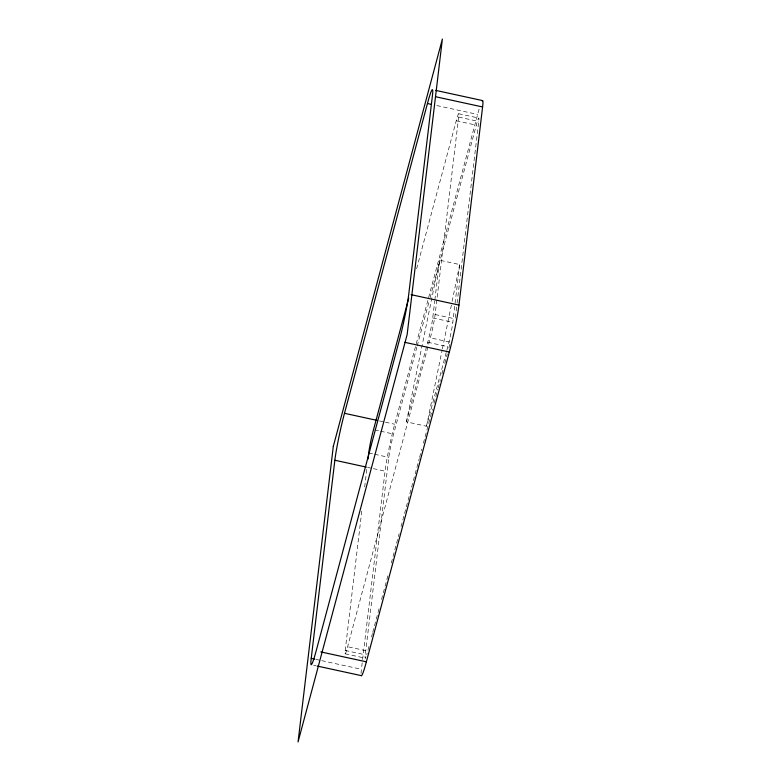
<?xml version="1.0" encoding="UTF-8"?>
<svg xmlns="http://www.w3.org/2000/svg" width="781" height="781" viewBox="0 0 781 781"><rect width="100%" height="100%" fill="white"/><g stroke="black" fill="none" stroke-linecap="round" stroke-linejoin="round"><path stroke-width="0.59" stroke-dasharray="3.9 2.93" d="M361.798 511.125L345.036 651.852A16.46 1.113 -77.7 0 0 347.067 648.777L430.936 335.576A16.46 1.113 -77.7 0 0 434.9 316.246L458.818 115.656A16.46 1.113 -77.7 0 0 456.787 118.741L415.97 271.124M416.869 347.135L393.009 436.306A16.46 1.113 -77.7 0 0 389.036 455.645L365.118 656.225A16.46 1.113 -77.7 0 0 366.006 656.772M457.09 303.155L478.909 120.03A16.46 1.113 -77.7 0 0 476.869 123.105L429.765 298.977M364.678 486.895L366.992 467.516M361.076 673.476A34.393 2.323 -77.7 0 1 361.437 669.297L362.443 660.833M362.589 659.633L385.062 471.168A34.393 2.323 -77.7 0 1 394.698 424.239L477.65 114.436A34.393 2.323 -77.7 0 1 479.456 108.061M446.244 352.495L426.504 426.231L406.413 421.867L427.724 342.273A17.836 1.201 -77.7 0 0 432.723 317.926L434.734 301.095M434.88 299.884L439.615 260.2L459.697 264.564L452.814 322.299A17.836 1.201 -77.7 0 1 447.816 346.637L446.556 351.323M455.352 317.691L456.944 304.365M406.413 421.867L439.615 260.2M426.504 426.231L442.124 350.152M442.368 348.97L451.887 302.608M452.131 301.417L459.697 264.564M417.181 345.954L429.452 300.158M368.974 646.395L367.714 651.09L347.633 646.717M371.492 636.993L372.43 633.469M372.752 632.298L379.664 606.456M381.548 599.418L388.469 573.576M391.301 563.003L399.159 533.648M401.053 526.599L409.537 494.89M409.859 493.719L419.29 458.486M419.602 457.305L421.808 449.085M423.38 443.217L432.498 409.156M434.07 403.289L437.848 389.192M438.161 388.02L440.357 379.8M441.929 373.923L443.188 369.228M444.76 363.36L447.279 353.959M448.85 348.092L450.422 342.215L430.341 337.841M436.784 105.542L477.65 114.436M458.672 113.723L478.753 118.087M458.672 117.082L478.753 121.455M456.221 120.791L476.303 125.165M435.124 314.538L455.216 318.902M432.723 317.926L452.814 322.299M427.724 342.273L447.816 346.637M379.517 420.93L384.193 421.945M385.355 422.199L394.698 424.239M374.695 429.931L379.42 430.956M380.601 431.21L393.595 434.041M368.73 452.98L373.455 454.015M374.636 454.269L388.811 457.354M367.548 467.36L372.215 468.375M373.386 468.629L385.062 471.168M345.182 650.427L365.264 654.8M345.182 653.795L365.274 658.168M315.895 659.379L320.571 660.404M321.733 660.658L361.437 669.297M313.63 665.266L315.973 665.773M367.148 653.15A16.46 1.113 -77.7 0 1 366.728 654.576"/><path stroke-width="1.17" d="M311.228 658.363L334.854 460.243A34.393 2.323 -77.7 0 1 344.489 413.305L427.441 103.512A34.393 2.323 -77.7 0 1 432.381 96.034L408.756 294.154A34.393 2.323 -77.7 0 1 399.12 341.092L316.159 650.895A34.393 2.323 -77.7 0 1 311.228 658.363L314.733 659.125M368.007 459.043L368.954 451.272A16.46 1.113 -77.7 0 1 372.918 431.932L408.736 298.137M361.232 675.516A34.393 2.323 -77.7 0 0 366.367 661.819L449.329 352.026A34.393 2.323 -77.7 0 0 458.964 305.088L482.59 106.968A34.393 2.323 -77.7 0 0 482.121 100.974M435.808 90.411L482.512 100.573M435.876 96.795L482.59 106.968M427.441 103.512L430.946 104.273M411.089 294.662L458.964 305.088M404.958 342.361L449.329 352.026M344.489 413.305L377.184 420.422M334.854 460.243L366.377 467.106M320.825 651.91L366.367 661.819M317.135 666.027L361.505 675.682M333.292 446.439L298.049 741.95L407.145 334.561L442.378 39.05L333.292 446.439"/></g></svg>
